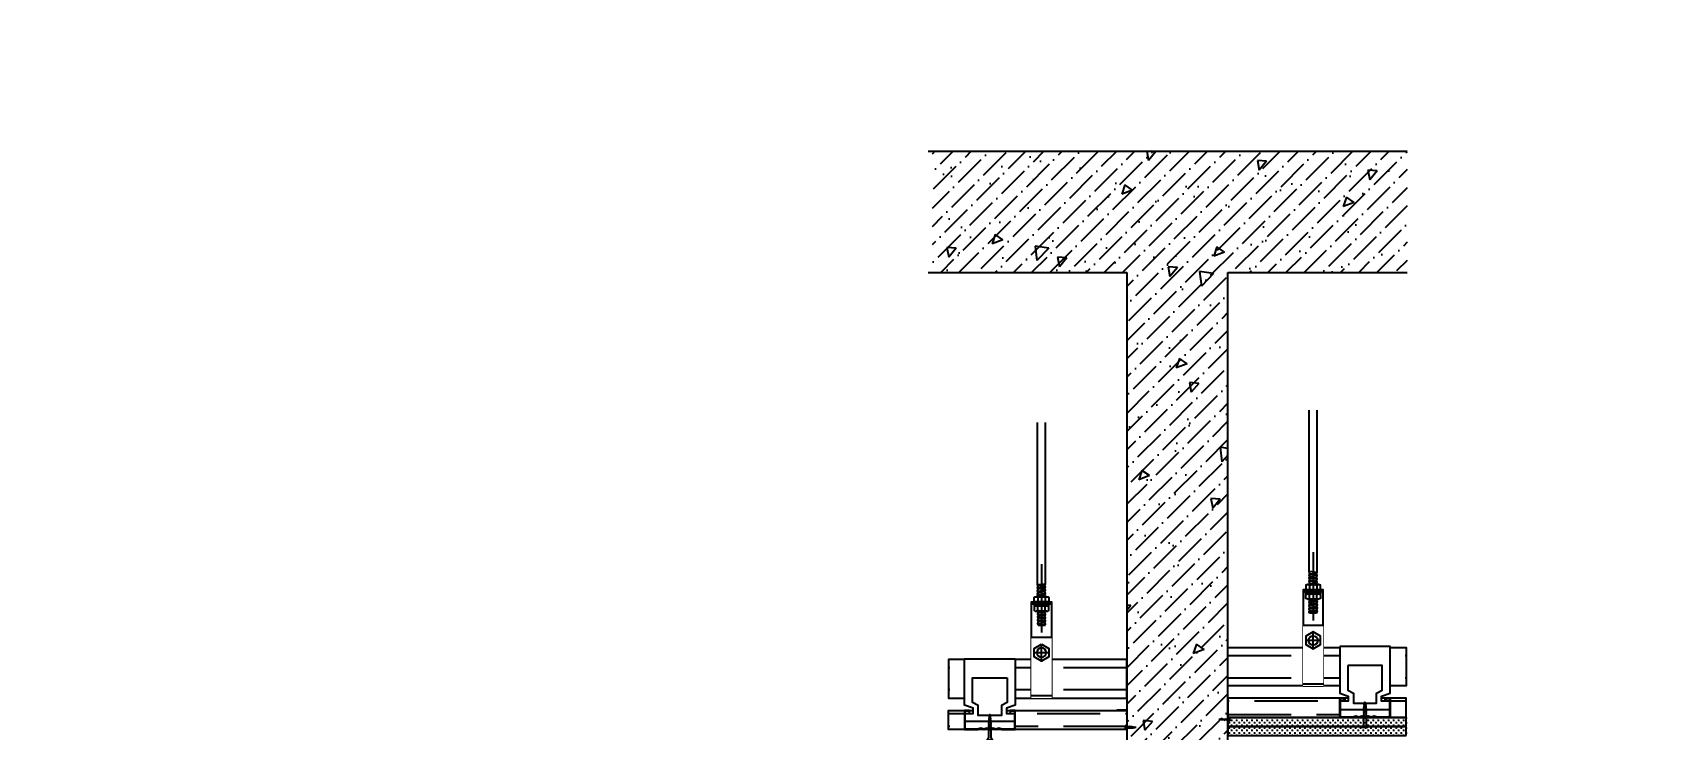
# Model space of a CAD drawing. Header units: millimetres. Extents: x 51249 to 2766742, y -599687 to -1280.
# Drawn here: x 62225 to 63828, y -125756 to -125067 of the extents above; entities that cross this region are included whole.
import ezdxf

# ---------------------------------------------------------------- set-up
doc = ezdxf.new("R2010")
doc.units = ezdxf.units.MM
doc.header["$LTSCALE"] = 10
doc.header["$PDMODE"] = 3
doc.linetypes.add('CENTER', pattern=[50.8, 31.75, -6.35, 6.35, -6.35])
doc.linetypes.add('DASH', pattern=[0.35, 0.25, -0.1])
for name, color, linetype in [('A-土建墙（含管井、立管）', 6, 'Continuous'), ('D-Detail(节点图层)', 134, 'Continuous'), ('D-节点填充', 250, 'Continuous'), ('D-造型细线', 146, 'Continuous'), ('E-楼板、墙体', 6, 'Continuous')]:
    doc.layers.add(name, color=color, linetype=linetype)
doc.styles.add('DIM', font='SimSun.ttf', dxfattribs={"width": 0.7})
doc.dimstyles.new('25', dxfattribs={"dimscale": 25, "dimtxt": 2, "dimasz": 1, "dimexe": 1, "dimexo": 1, "dimgap": 0.5, "dimtad": 1, "dimdec": 0, "dimzin": 0, "dimdsep": 46, "dimtxsty": 'DIM', "dimblk": 'ARCHTICK', "dimcen": 0, "dimclrd": 5, "dimclre": 5, "dimclrt": 35, "dimadec": 0, "dimazin": 0, "dimtfac": 0.5, "dimtdec": 0, "dimtix": 1, "dimtmove": 2, "dimatfit": 2, "dimldrblk": 'A', "dimfxl": 0, "dimtolj": 1, "dimtzin": 0, "dimlwd": -1, "dimlwe": -1, "dimarcsym": 0})

# ---------------------------------------------------------------- blocks, each defined once
blk = doc.blocks.new('*U90')
blk.add_lwpolyline([(0, 0), (176.2, 0), (176.2, 19), (0, 19)], close=True)
at = {"color": 251, "linetype": 'DASH', "ltscale": 25}
for points in [[(176.2, 16), (0, 16)], [(0, 3), (176.2, 3)]]:
    blk.add_lwpolyline(points, dxfattribs=at)
blk = doc.blocks.new('*U89')
at = {"color": 251, "linetype": 'DASH', "ltscale": 25}
for p, q in [((0, 30), (176.2, 30)), ((0, 8), (176.2, 8))]:
    blk.add_line(p, q, dxfattribs=at)
blk.add_lwpolyline([(0, 38), (176.2, 38), (176.2, 0), (0, 0)], close=True)
blk = doc.blocks.new('A$C2A732D7B')
blk.add_wipeout([(25, 10), (25, 29), (20, 29), (20, 26), (16.5, 26), (16.5, 31), (25, 34), (25, 80), (-25, 80), (-25, 34), (-16.5, 31), (-16.5, 26), (-20, 26), (-20, 29), (-25, 29), (-25, 10), (-12, 10), (-9, 11), (-6, 10), (-3, 11), (0, 10), (3, 11), (6, 10), (9, 11), (12, 10)])
for points in [[(-25, 80), (-25, 34), (-16.5, 31), (-16.5, 26), (-24.5, 26), (-24.5, 18), (24.5, 18), (24.5, 26), (16.5, 26), (16.5, 31), (25, 34), (25, 80)], [(20.5, 26), (20, 26), (20, 29), (25, 29), (25, 10), (12, 10), (9, 11), (6, 10), (3, 11), (0, 10), (-3, 11), (-6, 10), (-9, 11), (-12, 10), (-25, 10), (-25, 29), (-20, 29), (-20, 26), (-20.5, 26), (-20.5, 28.5), (-24.5, 28.5), (-24.5, 10.5), (-12.1, 10.5), (-9, 11.5), (-6, 10.5), (-3, 11.5), (0, 10.5), (3, 11.5), (6, 10.5), (9, 11.5), (12.1, 10.5), (24.5, 10.5), (24.5, 28.5), (20.5, 28.5)]]:
    blk.add_lwpolyline(points, close=True)
at = {"color": 251}
blk.add_lwpolyline([(-17, 61.3), (-17, 36.9), (-11.5, 33.9), (-11.5, 24), (11.5, 24), (11.5, 33.9), (17, 36.9), (17, 61.3)], close=True, dxfattribs=at)
at = {"color": 251, "ltscale": 0.1}
blk.add_lwpolyline([(-1.2, 17.5), (-0.7, 18.4), (-1.1, 19.1), (-0.7, 20), (-0.9, 20.6), (-0.6, 21.5), (-0.8, 22.2), (-0.5, 23), (-0.7, 23.7), (0, 25), (0.6, 24.2), (0.5, 23.4), (0.7, 22.7), (0.6, 21.9), (0.9, 21.3), (0.7, 20.5), (1, 19.9), (0.7, 19), (1.2, 18.3), (0.8, 17.3), (1.2, 16.7), (0.9, 15.7), (1.2, 15), (0.8, 14), (1.2, 13.3), (0.8, 12.4), (1.2, 11.7), (0.8, 10.7), (1.2, 10), (0.8, 9.1), (1.2, 8.3), (1.2, 1.4), (2.5, 0), (-2.5, 0), (-1.2, 1.4), (-1.2, 9.1), (-1.2, 9.1), (-0.8, 10.1), (-1.2, 10.8), (-0.8, 11.8), (-1.2, 12.5), (-0.8, 13.4), (-1.2, 14.1), (-0.8, 15.1), (-1.2, 15.8), (-0.7, 16.8)], close=True, dxfattribs=at)
blk = doc.blocks.new('*U88')
at = {"ltscale": 0.3}
for p, q in [((-4, 111), (-4, 270.6)), ((4, 110.2), (4, 270.6))]:
    blk.add_line(p, q, dxfattribs=at)
for p, q in [((4, 110.2), (-4, 111)), ((4, 107), (-4, 107.8)), ((4, 103.8), (-4, 104.6)), ((4, 100.6), (-4, 101.4)), ((-3.6, 97.6), (-3.6, 93.6)), ((-3.2, 109.3), (3.2, 108.7)), ((-3.2, 106.1), (3.2, 105.5)), ((-3.2, 102.9), (3.2, 102.3)), ((-3.2, 99.7), (3.2, 99.1)), ((3.6, 97.6), (3.6, 93.6)), ((10, 91), (-10, 91)), ((4, 81.4), (-4, 80.6)), ((-3.6, 84.4), (-3.6, 88.4)), ((-3.2, 82.3), (3.2, 82.9)), ((3.6, 84.4), (3.6, 88.4)), ((4, 78.2), (-4, 77.4)), ((4, 75), (-4, 74.2)), ((4, 71.8), (-4, 71)), ((3.2, 70), (-3.5, 70)), ((-3.2, 79.1), (3.2, 79.7)), ((-3.2, 75.9), (3.2, 76.5)), ((-3.2, 72.7), (3.2, 73.3))]:
    blk.add_line(p, q)
for points in [[(3.6, 98.2), (-4, 98.2), (-5.4, 98.2, 0.22641), (-7.2, 97.5), (-7.2, 93.7, 0.193582), (-5.3, 93), (-3.4, 93), (3.4, 93), (5.3, 93, 0.201578), (7.2, 93.7), (7.2, 97.5, 0.203722), (5.4, 98.2)], [(3.6, 83.8), (-4, 83.8), (-5.4, 83.8, -0.22641), (-7.2, 84.5), (-7.2, 88.3, -0.193582), (-5.3, 89), (-3.4, 89), (3.4, 89), (5.3, 89, -0.201578), (7.2, 88.3), (7.2, 84.5, -0.203722), (5.4, 83.8)]]:
    blk.add_lwpolyline(points, format="xyb", close=True)
for points in [[(-5.3, 98.2, -0.219294), (-3.6, 97.6, -0.173205), (3.6, 97.6, -0.102242), (5.3, 98.2)], [(-5.3, 93, 0.219294), (-3.6, 93.6, 0.173205), (3.6, 93.6, 0.102242), (5.3, 93)], [(-5.3, 89, -0.219294), (-3.6, 88.4, -0.173205), (3.6, 88.4, -0.102242), (5.3, 89)], [(-5.3, 83.8, 0.219294), (-3.6, 84.4, 0.173205), (3.6, 84.4, 0.102242), (5.3, 83.8)]]:
    blk.add_lwpolyline(points, format="xyb")
for points in [[(-4, 98.2), (-3.2, 99.7), (-4, 101.4), (-3.2, 102.9), (-4, 104.6), (-3.2, 106.1), (-4, 107.8), (-3.2, 109.3), (-4, 111)], [(3.6, 98.2), (3.2, 99.1), (4, 100.6), (3.2, 102.3), (4, 103.8), (3.2, 105.5), (4, 107), (3.2, 108.7), (4, 110.2)], [(7.2, 91), (7.2, 89), (-7.2, 89), (-7.2, 91)], [(-3.5, 70), (-4, 71), (-3.2, 72.7), (-4, 74.2), (-3.2, 75.9), (-4, 77.4), (-3.2, 79.1), (-4, 80.6), (-3.2, 82.3), (-4, 83.8)], [(3.6, 83.8), (3.2, 82.9), (4, 81.4), (3.2, 79.7), (4, 78.2), (3.2, 76.5), (4, 75), (3.2, 73.3), (4, 71.8), (3.2, 70)]]:
    blk.add_lwpolyline(points)
blk.add_lwpolyline([(10, -2), (10, 93), (-10, 93), (-10, -2)], close=True)
blk.add_wipeout([(-10, 58), (10, 58), (10, -2), (-10, -2)])
at = {"color": 251, "linetype": 'CENTER', "ltscale": 3}
for p, q in [((0, 130.4), (0, 62.8)), ((0, 35.6), (0, 50.4)), ((7.4, 43), (-7.4, 43))]:
    blk.add_line(p, q, dxfattribs=at)
blk.add_line((-10, 58), (10, 58))
at = {"color": 251, "linetype": 'DASH', "ltscale": 15}
blk.add_line((-10, 0), (10, 0), dxfattribs=at)
blk.add_lwpolyline([(0, 51.3), (-7.2, 47.1), (-7.2, 38.8), (0, 34.6), (7.2, 38.8), (7.2, 47.1)], close=True)
blk.add_circle((0, 42.9), 4.62)
blk = doc.blocks.new('QBLOCK2009062415473686')
at = {"color": 251}
for p, q in [((-1.7, 1.6), (-1.4, 1.8)), ((-1.7, 1.6), (-1.4, 1.8)), ((-1.7, 1.6), (-1.4, 1.4)), ((-1.7, 1.6), (-1.4, 1.4)), ((-1.5, 3.5), (-1.2, 3.7)), ((-1.5, 3.5), (-1.2, 3.3)), ((-1.4, 1.4), (1.3, 2.3)), ((-1.4, -0.7), (1.3, 0.2)), ((-1.2, 3.3), (1, 4)), ((-1.1, 5.5), (-0.9, 5.7)), ((-1.1, 5.5), (-0.9, 5.3)), ((-1, 2.6), (-0.9, 3.4)), ((-1, 1.8), (-1, 2.6)), ((-1, -0.2), (-1, 1.5)), ((-0.9, 5.3), (0.7, 5.8)), ((-0.8, 3.8), (-0.6, 5.4)), ((-0.7, 7.5), (-0.5, 7.7)), ((-0.7, 7.5), (-0.5, 7.3)), ((-0.6, 5.8), (-0.4, 7.3)), ((-0.5, 7.3), (0.4, 7.6)), ((-0.3, 7.7), (-0.1, 9.8)), ((0.2, 7.9), (-0.1, 9.8)), ((0.4, 6.1), (0.2, 7.5)), ((0.7, 7.7), (0.4, 8)), ((0.7, 7.7), (0.4, 7.6)), ((0.6, 4.3), (0.4, 5.7)), ((1, 5.9), (0.7, 6.2)), ((1, 5.9), (0.7, 5.8)), ((0.8, 2.6), (0.7, 3.9)), ((0.8, 2.6), (0.8, 2.4)), ((0.8, 2.1), (0.8, 0.5)), ((0.8, 0.1), (0.8, -1.6)), ((1.3, 4.2), (1, 4.4)), ((1.3, 4.2), (1, 4)), ((1.5, 2.4), (1.3, 2.7)), ((1.5, 2.4), (1.3, 2.7)), ((1.5, 2.4), (1.3, 2.3)), ((1.5, 2.4), (1.3, 2.3)), ((1.5, 0.3), (1.3, 0.6)), ((1.5, 0.3), (1.3, 0.2)), ((-3.4, -9.8), (-3.4, -9)), ((3.4, -9), (-3.4, -9)), ((3.4, -9.8), (-3.4, -9.8)), ((-1.7, -0.5), (-1.4, -0.3)), ((-1.7, -0.5), (-1.4, -0.7)), ((-1.7, -2.5), (-1.4, -2.4)), ((-1.7, -2.5), (-1.4, -2.4)), ((-1.7, -2.5), (-1.4, -2.8)), ((-1.7, -2.5), (-1.4, -2.8)), ((-1.7, -4.6), (-1.4, -4.5)), ((-1.7, -4.6), (-1.4, -4.9)), ((-1.4, -2.8), (1.3, -1.9)), ((-1.4, -2.8), (1.3, -1.9)), ((-1.4, -4.9), (1.3, -4)), ((-1, -2.2), (-1, -0.6)), ((-1, -4.3), (-1, -2.6)), ((-0.9, -5.4), (-1, -4.7)), ((0.8, -1.4), (0.8, -1.6)), ((0.8, -2), (0.8, -3.7)), ((0.8, -4.1), (0.9, -5.4)), ((1.5, -1.7), (1.3, -1.5)), ((1.5, -1.7), (1.3, -1.5)), ((1.5, -1.7), (1.3, -1.9)), ((1.5, -1.7), (1.3, -1.9)), ((1.5, -3.8), (1.3, -3.6)), ((1.5, -3.8), (1.3, -4)), ((3.4, -9.8), (3.4, -9))]:
    blk.add_line(p, q, dxfattribs=at)
for centre, start, end in [((-4.8, -5.3), 291.3837, 359.0609), ((4.8, -5.3), 180.9392, 248.6164)]:
    blk.add_arc(centre, 3.94, start, end, dxfattribs=at)
blk = doc.blocks.new('*U91')
at = {"layer": 'D-节点填充'}
h = blk.add_hatch(dxfattribs=at)
h.set_pattern_fill('CROSS,_O', color=256, scale=10)
h.set_pattern_definition([(0, (319.505, 412.277), (2.5, 2.5), [1.25, -3.75]), (90, (320.13, 411.652), (-2.5, 2.5), [1.25, -3.75])])
h.paths.add_polyline_path([(0, 9), (0, 0), (176.2, 0), (176.2, 9)])
blk.add_lwpolyline([(0, 9), (0, 0), (176.2, 0), (176.2, 9)], close=True)
blk = doc.blocks.new('_ArchTick')
at = {"color": 0, "linetype": 'ByBlock', "const_width": 0.15}
blk.add_lwpolyline([(-0.5, -0.5), (0.5, 0.5)], dxfattribs=at)
blk = doc.blocks.new('*D1063')
at = {"layer": 'D-Detail(节点图层)', "color": 5, "ltscale": 0.15}
for p, q in [((2766617, -121582.1), (2766742, -121582.1)), ((2766717, -121582.1), (2766717, -599673.1)), ((2766698.3, -599673.1), (2766742, -599673.1))]:
    blk.add_line(p, q, dxfattribs=at)
at = {"layer": 'Defpoints', "color": 0, "ltscale": 0.15}
for p in [(55453.8, -121582.1), (2766673.3, -599673.1), (2766717, -599673.1)]:
    blk.add_point(p, dxfattribs=at)
at = {"layer": 'D-Detail(节点图层)', "color": 5, "ltscale": 0.15, "xscale": 25, "yscale": 25, "zscale": 25}
for p, rotation in [((2766717, -121582.1), 90), ((2766717, -599673.1), 270)]:
    blk.add_blockref('_ArchTick', p, dxfattribs=dict(at, rotation=rotation))
at = {"layer": 'D-Detail(节点图层)', "color": 35, "ltscale": 0.15, "insert": (2766679.5, -360627.6), "char_height": 50, "attachment_point": 5, "rotation": 90, "style": 'DIM'}
blk.add_mtext('\\A1;478091', dxfattribs=at)
blk = doc.blocks.new('A')
for p, q in [((-1.435, 1.148), (-1.09, 1.437)), ((-1.09, 1.437), (0, 0)), ((-1.435, 1.148), (-0.369, 0)), ((-0.369, 0), (-2.127, 0)), ((-1.435, -1.148), (-0.369, 0)), ((-1.09, -1.437), (0, 0)), ((-1.435, -1.148), (-1.09, -1.437))]:
    blk.add_line(p, q)
for points in [[(-1.435, 1.148), (-1.09, 1.437), (-0.369, 0), (0, 0)], [(-1.435, -1.148), (-1.09, -1.437), (-0.369, 0), (0, 0)]]:
    blk.add_solid(points)

msp = doc.modelspace()

# ---------------------------------------------------------------- hatches: boundary and pattern name
at = {"layer": 'D-节点填充'}
h = msp.add_hatch(dxfattribs=at)
h.set_pattern_fill('ANSI36', color=256, scale=8, style=0)
h.set_pattern_definition([(225, (380322.253, -247418.566), (-6.7351921, -24.69570433), [31.75, -6.35, 0, -6.35])])
h.paths.add_polyline_path([(63583.4, -125304.3), (63583.4, -125184.3), (63113.8, -125184.3), (63113.8, -125304.3), (63306.3, -125304.3), (63306.3, -125806.3), (63406.3, -125806.3), (63406.3, -125304.3)])
h = msp.add_hatch(dxfattribs=at)
h.set_pattern_fill('AR-CONC', color=256, scale=0.6, style=0)
h.set_pattern_definition([(230, (63839.3, -125003.31), (-109.311, 9.5635), [11.43, -125.73]), (175, (63839.3, -125003.31), (21.146, -114.634), [9.144, -100.584]), (280.451, (63830.19, -125002.52), (-88.166, -105.07), [9.714, -106.854]), (226.184, (63839.3, -125033.8), (-162.647, 25.225), [17.145, -188.595]), (276.636, (63825.74, -125031.69), (-142.443, -148.455), [14.57, -160.28]), (171.184, (63839.3, -125033.8), (-142.443, -148.455), [13.716, -150.876]), (201, (63824.06, -125026.17), (-90.969, 61.359), [11.43, -125.73]), (146, (63824.06, -125026.17), (-37.081, -110.513), [9.144, -100.584]), (251.451, (63816.48, -125021.06), (-128.05, -49.154), [9.714, -106.854]), (217.5, (63839.296, -125003.314), (-1.8532, -50.733), [0, -99.3648, 0, -102.108, 0, -100.965]), (187.5, (63839.296, -125003.314), (-40.0918, -60.1083), [0, -58.2168, 0, -97.0788, 0, -38.481]), (147.5, (63873.28, -125003.314), (-81.3544, 3.4372), [0, -38.1, 0, -118.872, 0, -157.734]), (137.5, (63888.52, -125003.314), (-88.8775, -15.256), [0, -49.53, 0, -78.943, 0, -112.014])])
h.paths.add_polyline_path([(63583.4, -125304.3), (63583.4, -125184.3), (63113.8, -125184.3), (63113.8, -125304.3), (63306.3, -125304.3), (63306.3, -125806.3), (63406.3, -125806.3), (63406.3, -125304.3)])

# ---------------------------------------------------------------- linework, layer by layer
at = {"layer": 'A-土建墙（含管井、立管）', "color": 6}
msp.add_lwpolyline([(63306.3, -125304.3), (63306.3, -125806.3), (63406.3, -125806.3), (63406.3, -125304.3)], dxfattribs=at)
at = {"layer": 'D-造型细线', "color": 8, "const_width": 1, "elevation": 0}
for points in [[(63296.4, -125736.6), (63306.4, -125736.6), (63306.4, -125755.6), (63296.4, -125755.6)], [(63416.1, -125724.6), (63406.1, -125724.6), (63406.1, -125743.6), (63416.1, -125743.6)]]:
    msp.add_lwpolyline(points, dxfattribs=at)
at = {"layer": 'D-造型细线'}
for points in [[(63582.4, -125744.3), (63406.3, -125744.3)], [(63582.4, -125753.3), (63406.3, -125753.3)]]:
    msp.add_lwpolyline(points, dxfattribs=at)
at = {"layer": 'E-楼板、墙体'}
for p, q in [((63110.1, -125184.3), (63583.4, -125184.3)), ((63110.1, -125304.3), (63306.3, -125304.3)), ((63406.3, -125304.3), (63583.4, -125304.3))]:
    msp.add_line(p, q, dxfattribs=at)

# ---------------------------------------------------------------- block references
at = {"layer": 'D-造型细线', "xscale": -1}
for name, p in [('*U89', (63306.3, -125725.1)), ('*U90', (63306.3, -125756.3))]:
    msp.add_blockref(name, p, dxfattribs=at)
at = {"layer": 'D-造型细线'}
for name, p in [('*U89', (63406.3, -125713.1)), ('*U90', (63406.3, -125744.3))]:
    msp.add_blockref(name, p, dxfattribs=at)
at = {"layer": 'D-造型细线', "yscale": 0.5399999999999999, "zscale": 0.5399999999999999}
for p, xscale, rotation in [((63310.1, -125754, 0), -0.54, 269.9999999987825), ((63402.4, -125746.3, 0), 0.54, 90.00000000121753)]:
    msp.add_blockref('QBLOCK2009062415473686', p, dxfattribs=dict(at, xscale=xscale, rotation=rotation))
at = {"layer": 'D-造型细线', "rotation": 180}
for p in [(63582.4, -125744.3), (63582.4, -125753.3)]:
    msp.add_blockref('*U91', p, dxfattribs=at)

# ---------------------------------------------------------------- next in the draw order: block references
at = {"layer": 'D-造型细线'}
for name, p in [('*U88', (63490.5, -125711.1)), ('A$C2A732D7B', (63541.7, -125754.3))]:
    msp.add_blockref(name, p, dxfattribs=at)
at = {"layer": 'D-造型细线', "xscale": -1}
for name, p in [('*U88', (63222, -125723.1)), ('A$C2A732D7B', (63170.9, -125766.3))]:
    msp.add_blockref(name, p, dxfattribs=at)

# ---------------------------------------------------------------- next in the draw order: dimensions: what is measured, and where the dimension line sits
at = {"layer": 'D-Detail(节点图层)', "color": 251, "ltscale": 0.15}
dim = msp.add_linear_dim(base=(2766717, -599673.1), p1=(55453.8, -121582.1), p2=(2766673.3, -599673.1), angle=90, dimstyle='25', dxfattribs=at)
dim.commit()
dim.dimension.update_dxf_attribs({"geometry": '*D1063', "text_midpoint": (2766679.5, -360627.6)})

doc.saveas('drawing.dxf')
